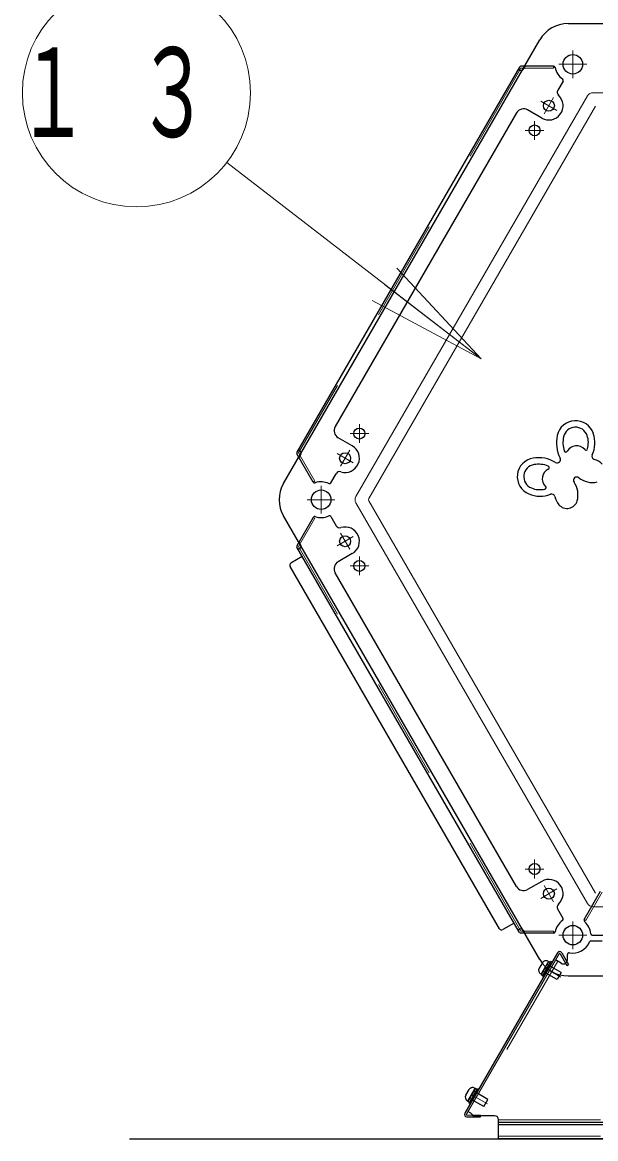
# Model space of a CAD drawing. Units: millimetres on the paper, scale 1:50. Extents: x -385 to 840, y 0 to 267.
# Drawn here: x 350.39 to 364.46, y 56.82 to 84.25 of the extents above; entities that cross this region are included whole.
import ezdxf

# ---------------------------------------------------------------- set-up
doc = ezdxf.new("R2010")
doc.units = ezdxf.units.MM
doc.linetypes.add('USER1', pattern=[4.5, 2.5, -2])
doc.linetypes.add('USER2', pattern=[6, 3, -1, 1, -1])
doc.layers.add('1_50', color=7, linetype='Continuous', lineweight=25)
doc.styles.add('ＭＳ ゴシック', font='')
doc.styles.get('ＭＳ ゴシック').set_extended_font_data('MS Gothic')

msp = doc.modelspace()

# ---------------------------------------------------------------- linework, layer by layer
at = {"layer": '1_50', "color": 131}
for p, q in [((363.785, 84.217), (376.372, 84.217)), ((356.799, 72.917), (363.093, 83.817)), ((363.093, 61.217), (356.799, 72.117)), ((363.785, 60.817), (376.372, 60.817))]:
    msp.add_line(p, q, dxfattribs=at)
at = {"layer": '1_50', "linetype": 'USER2', "lineweight": 13}
for p, q in [((363.901, 83.557), (363.901, 82.877)), ((364.241, 83.217), (363.561, 83.217)), ((357.723, 72.857), (357.723, 72.177)), ((358.063, 72.517), (357.383, 72.517)), ((363.901, 62.157), (363.901, 61.477)), ((364.241, 61.817), (363.561, 61.817))]:
    msp.add_line(p, q, dxfattribs=at)
at = {"layer": '1_50', "color": 190}
for p, q in [((362.59, 83.147), (357.129, 73.687)), ((363.429, 83.167), (362.625, 83.167)), ((362.68, 83.091), (362.713, 83.147)), ((362.598, 83.069), (362.559, 83.092)), ((363.662, 82.803), (363.531, 82.577)), ((362.517, 82.021), (358.067, 74.313)), ((363.137, 81.894), (362.791, 82.094)), ((358.487, 73.84), (358.141, 74.04)), ((357.531, 72.95), (357.129, 73.647)), ((357.2, 73.719), (357.16, 73.742)), ((357.222, 73.637), (357.19, 73.581)), ((357.962, 72.931), (358.093, 73.157)), ((357.531, 72.084), (357.129, 71.387)), ((357.962, 72.103), (358.093, 71.877)), ((362.59, 61.887), (357.129, 71.347)), ((357.222, 71.397), (357.19, 71.453)), ((357.2, 71.315), (357.16, 71.292)), ((358.487, 71.194), (358.141, 70.994)), ((362.517, 63.013), (358.067, 70.721)), ((363.137, 63.14), (362.791, 62.94)), ((364.18, 62.2), (364.582, 62.897)), ((363.662, 62.231), (363.531, 62.457)), ((362.598, 61.965), (362.559, 61.942)), ((363.429, 61.867), (362.625, 61.867)), ((362.68, 61.943), (362.713, 61.887)), ((364.379, 61.817), (364.64, 61.817))]:
    msp.add_line(p, q, dxfattribs=at)
at = {"layer": '1_50', "color": 190, "linetype": 'USER1', "lineweight": 13}
for p, q in [((362.628, 83.121), (357.17, 73.667)), ((363.428, 83.121), (362.628, 83.121)), ((363.428, 83.121), (363.428, 83.167)), ((357.57, 72.974), (357.17, 73.667)), ((357.57, 72.974), (357.53, 72.951)), ((357.57, 72.06), (357.17, 71.367)), ((357.57, 72.06), (357.53, 72.083)), ((362.628, 61.913), (357.17, 71.367)), ((364.22, 62.178), (364.62, 62.871)), ((364.22, 62.178), (364.18, 62.201)), ((363.428, 61.913), (362.628, 61.913)), ((363.428, 61.913), (363.428, 61.867))]:
    msp.add_line(p, q, dxfattribs=at)
at = {"layer": '1_50', "color": 131, "lineweight": 13}
for p, q in [((358.578, 72.597), (364.259, 82.437)), ((364.397, 82.517), (375.76, 82.517)), ((358.895, 72.547), (364.461, 82.187)), ((364.259, 62.597), (358.578, 72.437)), ((364.461, 62.847), (358.895, 72.487)), ((375.76, 62.517), (364.397, 62.517))]:
    msp.add_line(p, q, dxfattribs=at)
at = {"layer": '1_50', "color": 2, "linetype": 'USER2', "lineweight": 13}
for p, q in [((363.113, 82.312), (363.511, 82.082)), ((363.197, 81.998), (363.427, 82.396)), ((362.962, 81.821), (362.962, 81.361)), ((363.192, 81.591), (362.732, 81.591)), ((358.662, 74.373), (358.662, 73.913)), ((358.892, 74.143), (358.432, 74.143)), ((358.113, 73.652), (358.511, 73.422)), ((358.197, 73.338), (358.427, 73.736)), ((358.113, 71.382), (358.511, 71.612)), ((358.197, 71.696), (358.427, 71.298)), ((358.662, 70.661), (358.662, 71.121)), ((358.892, 70.891), (358.432, 70.891)), ((362.962, 63.213), (362.962, 63.673)), ((363.192, 63.443), (362.732, 63.443)), ((363.113, 62.722), (363.511, 62.952)), ((363.197, 63.036), (363.427, 62.638)), ((363.212, 61.015), (363.603, 60.789)), ((361.412, 57.897), (361.803, 57.671))]:
    msp.add_line(p, q, dxfattribs=at)
at = {"layer": '1_50', "lineweight": 13}
for p, q in [((361.653, 75.976), (355.405, 80.8)), ((359.584, 78.205), (361.653, 75.976)), ((361.653, 75.976), (359.279, 77.809)), ((361.653, 75.976), (358.973, 77.414))]:
    msp.add_line(p, q, dxfattribs=at)
at = {"layer": '1_50', "color": 2}
for p, q in [((357.259, 71.12), (356.982, 70.96)), ((362.1, 61.976), (356.96, 70.878)), ((362.459, 62.114), (362.182, 61.954)), ((364.346, 61.678), (364.622, 61.678)), ((363.524, 61.384), (361.248, 57.442)), ((363.618, 61.127), (363.476, 61.209)), ((363.588, 61.361), (363.756, 61.07)), ((363.628, 61.384), (363.796, 61.093)), ((363.768, 61.213), (363.768, 61.346)), ((363.756, 61.07), (363.796, 61.093)), ((361.3, 57.352), (361.636, 57.352)), ((361.378, 57.454), (361.326, 57.485)), ((361.978, 57.381), (361.452, 57.381)), ((362.078, 57.217), (362.078, 57.281)), ((378.078, 57.217), (362.078, 57.217)), ((362.078, 56.817), (362.078, 57.217)), ((378.078, 57.217), (362.078, 57.217)), ((378.078, 57.153), (362.078, 57.153)), ((378.078, 56.817), (362.078, 56.817))]:
    msp.add_line(p, q, dxfattribs=at)
at = {"layer": '1_50', "color": 2, "lineweight": 13}
msp.add_line((363.564, 61.361), (361.288, 57.419), dxfattribs=at)
at = {"layer": '1_50', "color": 2, "linetype": 'USER1', "lineweight": 13}
for p, q in [((363.531, 61.177), (361.381, 57.453)), ((361.3, 57.398), (361.636, 57.398)), ((361.636, 57.398), (361.636, 57.352)), ((378.078, 57.281), (362.078, 57.281)), ((378.078, 56.881), (362.078, 56.881))]:
    msp.add_line(p, q, dxfattribs=at)
at = {"layer": '1_50', "color": 4}
for p, q in [((363.125, 60.853), (363.309, 61.171)), ((363.365, 61.169), (363.155, 60.805)), ((363.307, 61.168), (363.289, 61.178)), ((363.309, 61.171), (363.352, 61.146)), ((363.391, 61.154), (363.365, 61.169)), ((363.153, 61.141), (363.073, 61.003)), ((363.307, 61.168), (363.127, 60.856)), ((363.513, 60.725), (363.167, 60.925)), ((363.168, 60.828), (363.352, 61.146)), ((363.391, 61.154), (363.181, 60.79)), ((363.217, 61.012), (363.253, 60.975)), ((363.223, 61.024), (363.26, 60.987)), ((363.613, 60.899), (363.267, 61.099)), ((363.613, 60.899), (363.513, 60.725)), ((363.127, 60.856), (363.109, 60.866)), ((363.125, 60.853), (363.168, 60.828)), ((363.155, 60.805), (363.181, 60.79)), ((361.273, 57.885), (361.353, 58.023)), ((361.509, 58.054), (361.325, 57.735)), ((361.327, 57.738), (361.507, 58.05)), ((361.355, 57.687), (361.565, 58.051)), ((361.552, 58.029), (361.368, 57.71)), ((361.381, 57.672), (361.591, 58.036)), ((361.41, 57.883), (361.46, 57.869)), ((361.417, 57.894), (361.467, 57.881)), ((361.813, 57.781), (361.467, 57.981)), ((361.507, 58.05), (361.489, 58.06)), ((361.509, 58.054), (361.552, 58.029)), ((361.565, 58.051), (361.591, 58.036)), ((361.327, 57.738), (361.309, 57.748)), ((361.325, 57.735), (361.368, 57.71)), ((361.381, 57.672), (361.355, 57.687)), ((361.713, 57.608), (361.367, 57.808)), ((361.713, 57.608), (361.813, 57.781))]:
    msp.add_line(p, q, dxfattribs=at)
at = {"layer": '1_50'}
msp.add_line((353.021, 56.817), (409.88, 56.817), dxfattribs=at)
at = {"layer": '1_50', "lineweight": 13}
msp.add_circle((353.189, 82.512), 2.8, dxfattribs=at)
at = {"layer": '1_50', "color": 131}
for centre in [(363.901, 83.217), (357.723, 72.517), (363.901, 61.817)]:
    msp.add_circle(centre, 0.24, dxfattribs=at)
at = {"layer": '1_50', "color": 2}
for centre in [(363.312, 82.197), (362.962, 81.591), (358.662, 74.143), (358.312, 73.537), (358.312, 71.497), (358.662, 70.891), (362.962, 63.443), (363.312, 62.837)]:
    msp.add_circle(centre, 0.135, dxfattribs=at)
at = {"layer": '1_50', "color": 131}
for centre, start, end in [((363.785, 83.417), 90, 150), ((357.492, 72.517), 150, 210), ((363.785, 61.617), 210, 270)]:
    msp.add_arc(centre, 0.8, start, end, dxfattribs=at)
at = {"layer": '1_50', "color": 190}
for centre, radius, start, end in [((362.625, 83.127), 0.04, 90, 150), ((362.747, 83.127), 0.04, 90, 150), ((363.429, 83.127), 0.04, 10.8069, 90), ((363.901, 83.217), 0.44, 190.8069, 235.2198), ((362.628, 83.121), 0.06, 240, 330), ((363.627, 82.823), 0.04, 330, 55.2198), ((363.618, 82.527), 0.1, 150, 227.1604), ((363.312, 82.197), 0.35, 240, 47.1604), ((362.691, 81.921), 0.2, 60, 150), ((358.241, 74.213), 0.2, 150, 240), ((358.312, 73.537), 0.35, 252.8396, 60), ((357.163, 73.667), 0.04, 150, 210), ((357.224, 73.561), 0.04, 150, 210), ((357.17, 73.667), 0.06, 330, 60), ((358.179, 73.107), 0.1, 72.8396, 150), ((357.565, 72.97), 0.04, 210, 289.1931), ((357.723, 72.517), 0.44, 64.7802, 109.1931), ((357.928, 72.951), 0.04, 244.7802, 330), ((357.565, 72.064), 0.04, 70.8069, 150), ((357.723, 72.517), 0.44, 250.8069, 295.2198), ((357.928, 72.083), 0.04, 30, 115.2198), ((358.179, 71.927), 0.1, 210, 287.1604), ((358.312, 71.497), 0.35, 300, 107.1604), ((357.163, 71.367), 0.04, 150, 210), ((357.224, 71.473), 0.04, 150, 210), ((357.17, 71.367), 0.06, 300, 30), ((358.241, 70.821), 0.2, 120, 210), ((363.312, 62.837), 0.35, 312.8396, 120), ((362.691, 63.113), 0.2, 210, 300), ((363.618, 62.507), 0.1, 132.8396, 210), ((363.901, 61.817), 0.44, 124.7802, 169.1931), ((363.627, 62.211), 0.04, 304.7802, 30), ((364.215, 62.18), 0.04, 150, 229.1931), ((363.901, 61.817), 0.44, 4.7802, 49.1931), ((362.625, 61.907), 0.04, 210, 270), ((362.628, 61.913), 0.06, 30, 120), ((362.747, 61.907), 0.04, 210, 270), ((363.429, 61.907), 0.04, 270, 349.1931), ((364.379, 61.857), 0.04, 184.7802, 270)]:
    msp.add_arc(centre, radius, start, end, dxfattribs=at)
at = {"layer": '1_50', "color": 131, "lineweight": 13}
for centre, radius, start, end in [((364.397, 82.357), 0.16, 90, 150), ((358.716, 72.517), 0.16, 150, 210), ((358.947, 72.517), 0.06, 150, 210), ((364.397, 62.677), 0.16, 210, 270)]:
    msp.add_arc(centre, radius, start, end, dxfattribs=at)
at = {"layer": '1_50', "color": 2}
for centre, radius, start, end in [((363.968, 73.997), 0.461, 18.8406, 167.3123), ((364.327, 73.916), 0.828, 167.3123, 207.0765), ((363.729, 73.915), 0.713, 335.3528, 18.8406), ((362.998, 73.084), 0.461, 99.1803, 247.652), ((363.056, 72.721), 0.828, 59.4161, 99.1803), ((363.518, 73.503), 0.08, 239.4161, 27.0765), ((364.45, 73.584), 0.08, 155.3528, 252.352), ((364.271, 73.022), 0.51, 46.6365, 72.352), ((363.996, 72.995), 0.08, 51.4765, 215.0162), ((364.384, 73.482), 0.542, 231.4765, 282.3109), ((363.486, 72.638), 0.542, 344.1817, 35.0162), ((363.094, 73.317), 0.713, 247.652, 291.1399), ((363.38, 72.577), 0.08, 14.1406, 111.1399), ((363.952, 72.722), 0.51, 194.1406, 219.8562), ((363.759, 72.56), 0.259, 219.8562, 344.1817), ((357.012, 70.908), 0.06, 120, 210), ((362.152, 62.006), 0.06, 210, 300), ((363.901, 61.817), 0.44, 258.8123, 338.1228), ((364.346, 61.638), 0.04, 90, 158.1228), ((363.576, 61.354), 0.06, 30, 150), ((363.576, 61.354), 0.014, 30, 150), ((363.668, 61.213), 0.1, 240, 0), ((363.808, 61.346), 0.04, 78.8123, 180), ((361.3, 57.412), 0.06, 150, 270), ((361.3, 57.412), 0.014, 150, 270), ((361.278, 57.281), 0.2, 30, 60), ((361.978, 57.281), 0.1, 0, 90)]:
    msp.add_arc(centre, radius, start, end, dxfattribs=at)
at = {"layer": '1_50', "color": 4}
for centre, radius, start, end in [((364.327, 73.916), 0.668, 167.3123, 197.554), ((363.968, 73.997), 0.301, 18.8406, 167.3123), ((363.729, 73.915), 0.553, 344.0915, 18.8406), ((363.992, 73.58), 0.262, 40.1014, 150.9481), ((363.728, 73.727), 0.04, 197.554, 330.9481), ((364.223, 73.774), 0.04, 220.1014, 344.0915), ((362.998, 73.084), 0.301, 99.1803, 247.652), ((363.056, 72.721), 0.668, 68.9386, 99.1803), ((363.412, 73.035), 0.262, 115.5445, 226.3912), ((363.282, 73.307), 0.04, 295.5445, 68.9386), ((363.094, 73.317), 0.553, 247.652, 282.4011), ((363.204, 72.816), 0.04, 282.4011, 46.3912), ((363.239, 61.091), 0.1, 60, 150), ((363.159, 60.953), 0.1, 150, 240), ((361.359, 57.835), 0.1, 150, 240), ((361.439, 57.973), 0.1, 60, 150)]:
    msp.add_arc(centre, radius, start, end, dxfattribs=at)

# ---------------------------------------------------------------- texts
at = {"layer": '1_50', "insert": (353.189, 82.512), "char_height": 2.199, "attachment_point": 5, "style": 'ＭＳ ゴシック'}
msp.add_mtext('\\T1.64;\\W0.6;１３', dxfattribs=at)

doc.saveas('drawing.dxf')
